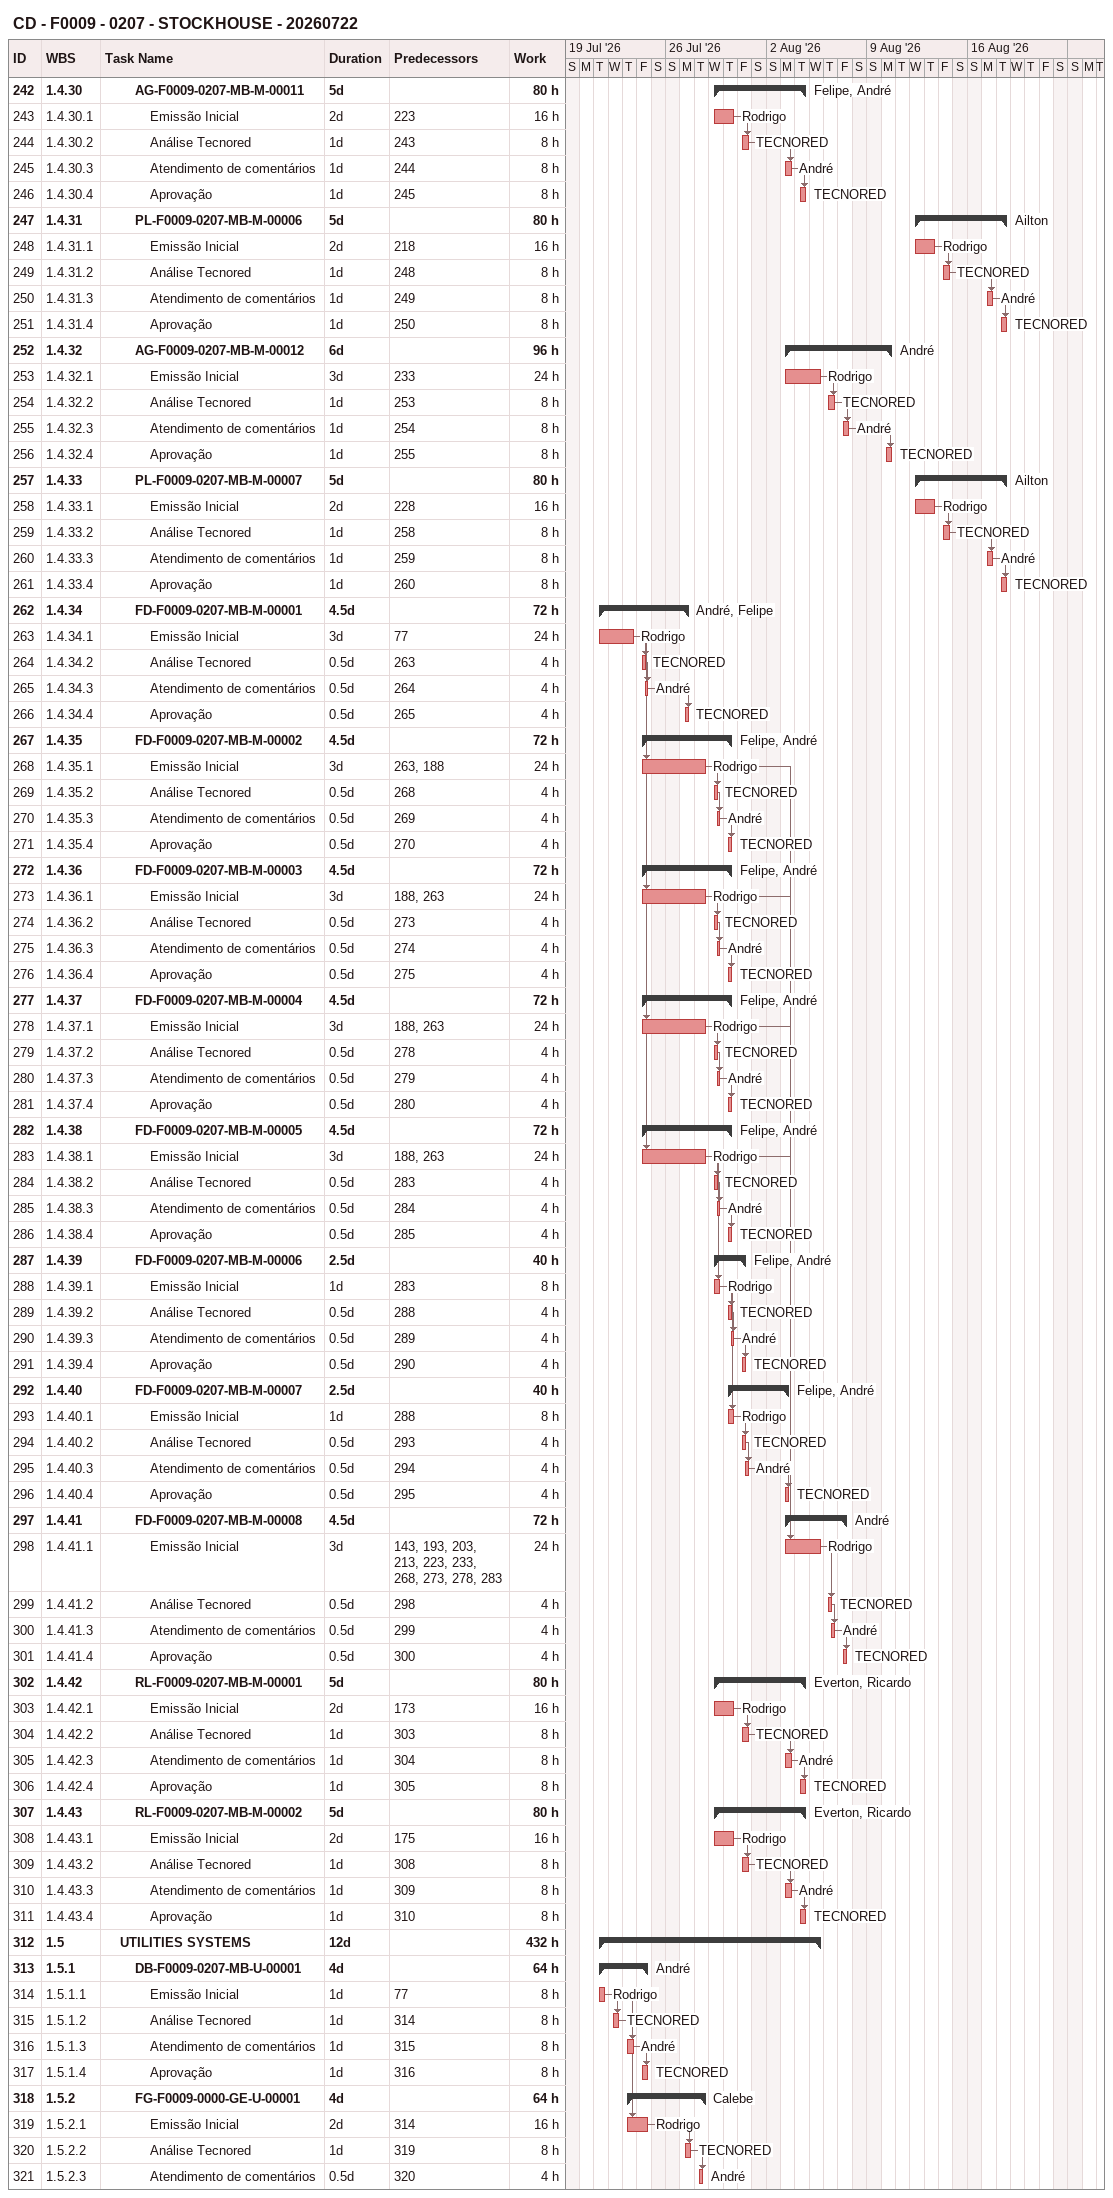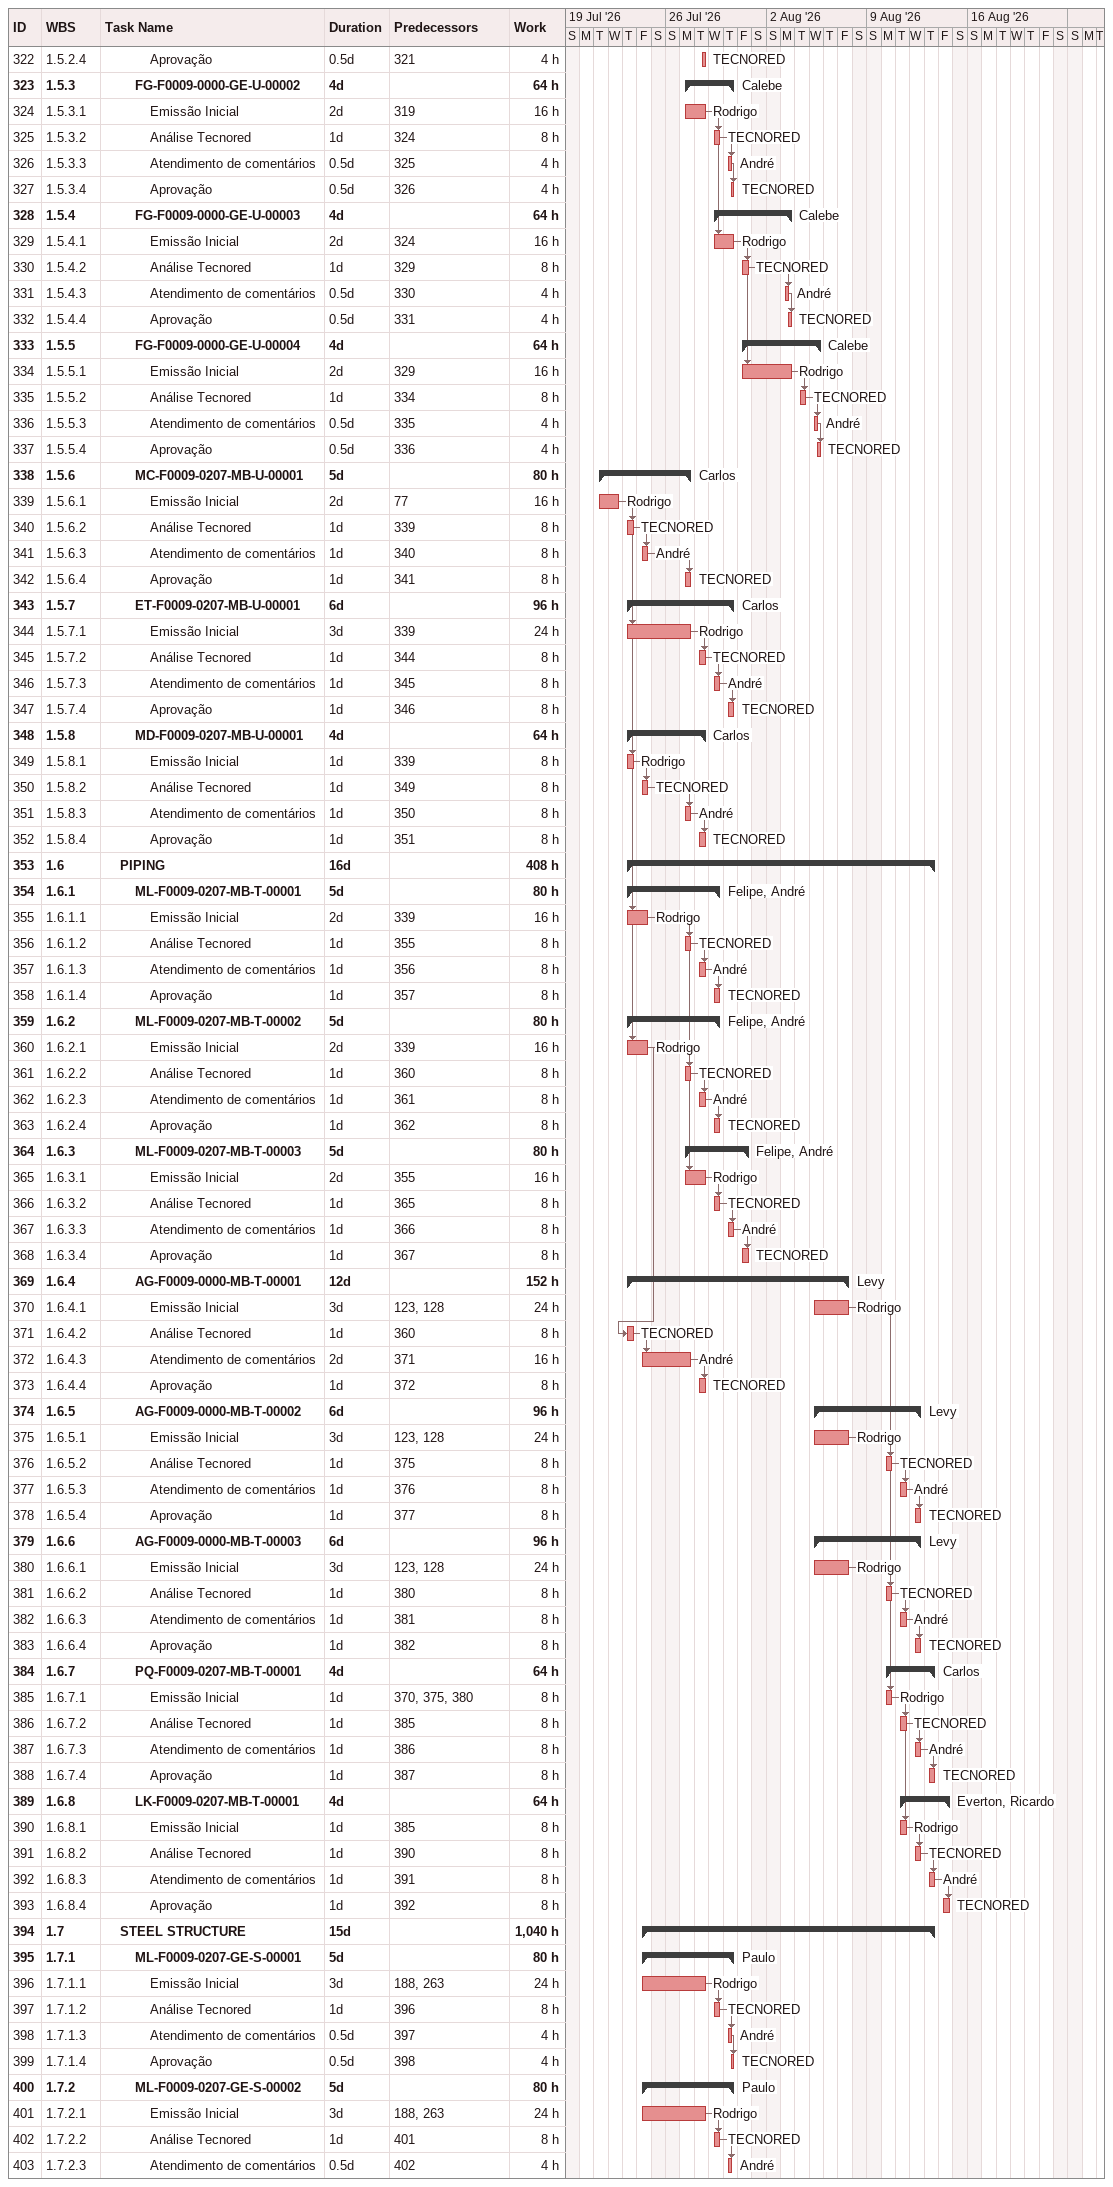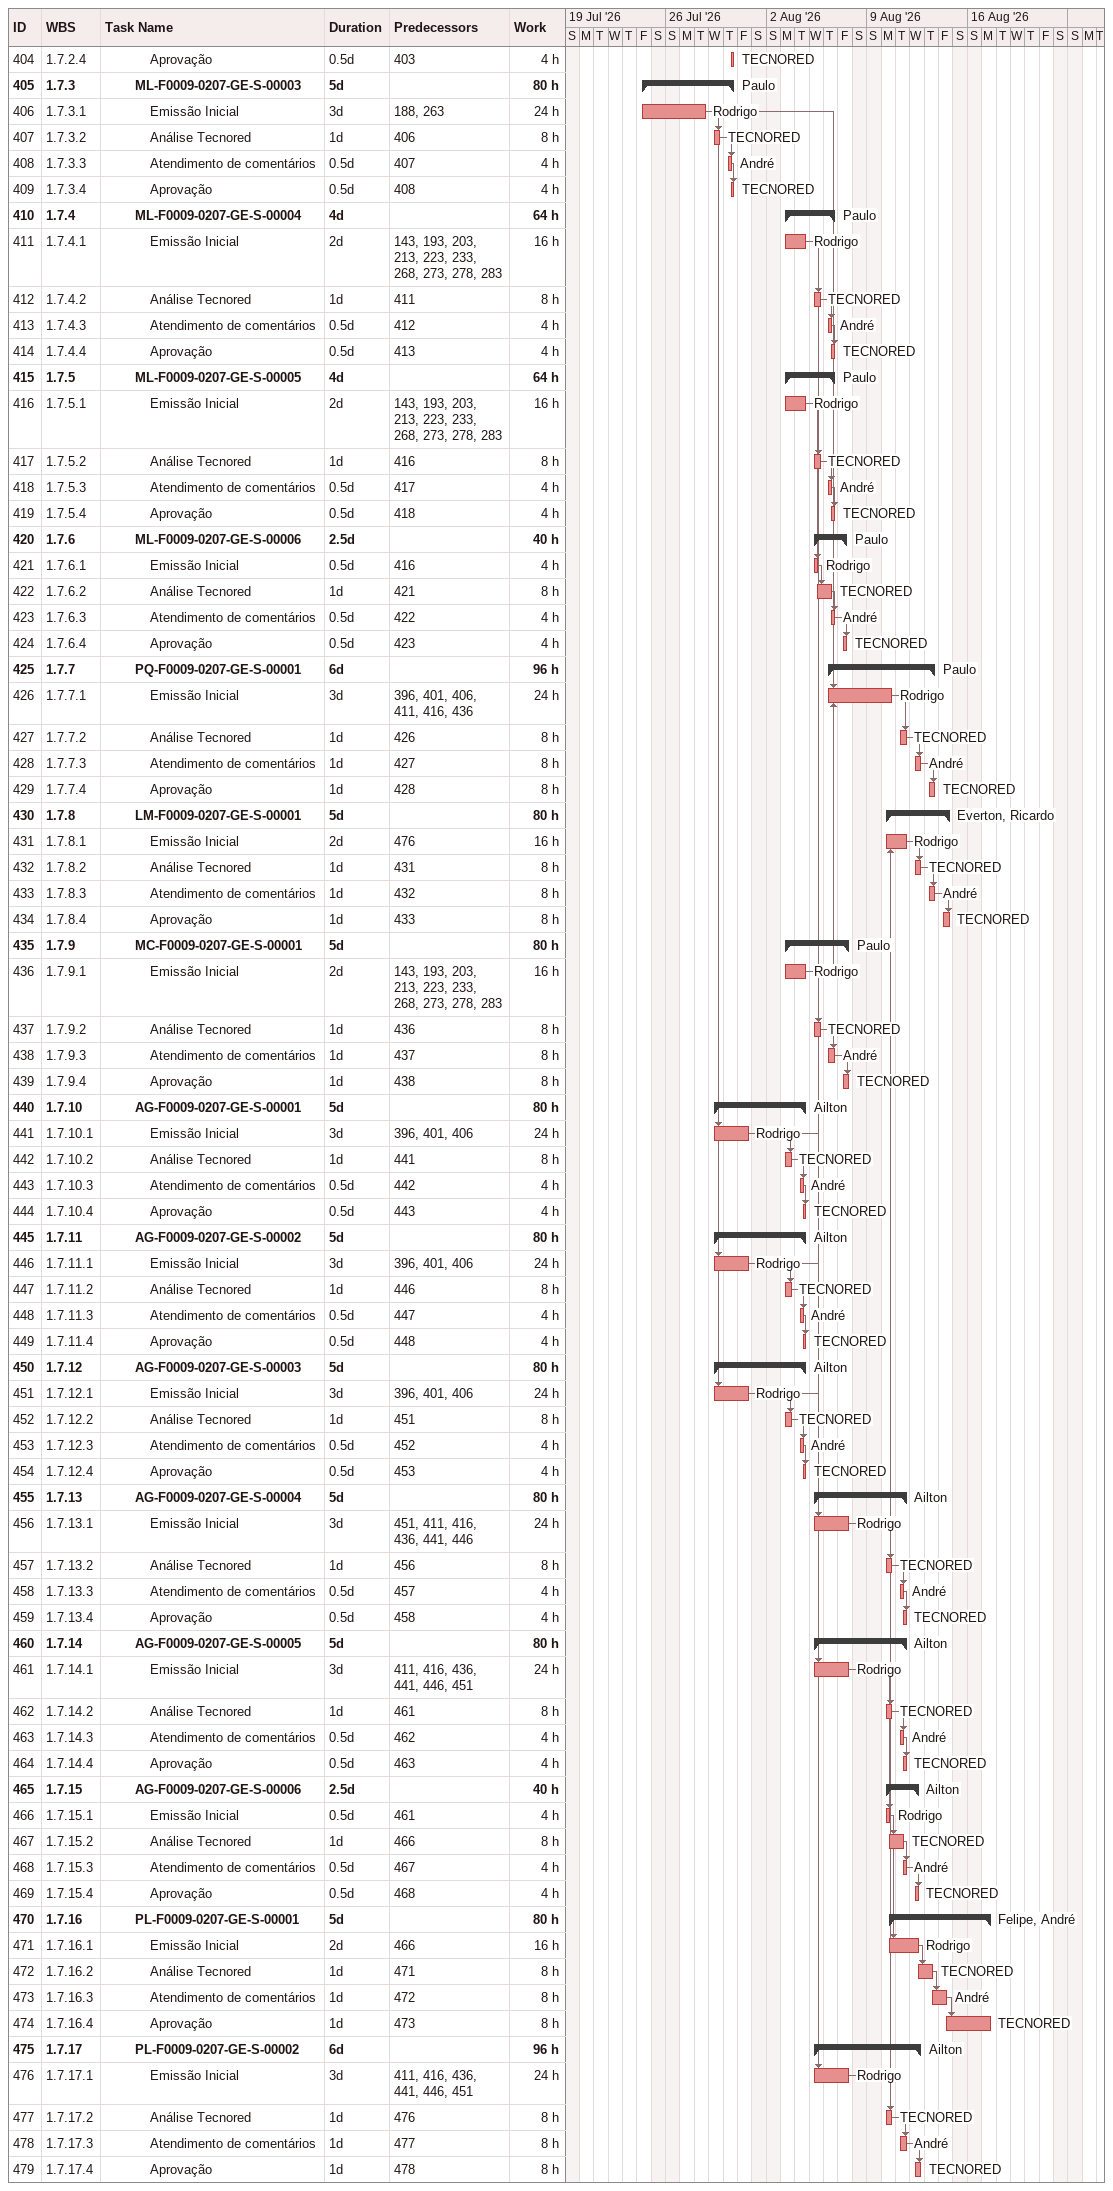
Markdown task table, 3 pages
CD - F0009 - 0207 - STOCKHOUSE - 20260722

| ID | WBS | Task | Duration | Start | Finish | Predecessors | Resources | Work (h) |
|---|---|---|---|---|---|---|---|---|
| 242 | 1.4.30 | **AG-F0009-0207-MB-M-00011** | 5d | 2026-07-29 | 2026-08-04 |  | Felipe, André | 80 |
| 243 | 1.4.30.1 | Emissão Inicial | 2d | 2026-07-29 | 2026-07-30 | 223 | Rodrigo | 16 |
| 244 | 1.4.30.2 | Análise Tecnored | 1d | 2026-07-31 | 2026-07-31 | 243 | TECNORED | 8 |
| 245 | 1.4.30.3 | Atendimento de comentários | 1d | 2026-08-03 | 2026-08-03 | 244 | André | 8 |
| 246 | 1.4.30.4 | Aprovação | 1d | 2026-08-04 | 2026-08-04 | 245 | TECNORED | 8 |
| 247 | 1.4.31 | **PL-F0009-0207-MB-M-00006** | 5d | 2026-08-12 | 2026-08-18 |  | Ailton | 80 |
| 248 | 1.4.31.1 | Emissão Inicial | 2d | 2026-08-12 | 2026-08-13 | 218 | Rodrigo | 16 |
| 249 | 1.4.31.2 | Análise Tecnored | 1d | 2026-08-14 | 2026-08-14 | 248 | TECNORED | 8 |
| 250 | 1.4.31.3 | Atendimento de comentários | 1d | 2026-08-17 | 2026-08-17 | 249 | André | 8 |
| 251 | 1.4.31.4 | Aprovação | 1d | 2026-08-18 | 2026-08-18 | 250 | TECNORED | 8 |
| 252 | 1.4.32 | **AG-F0009-0207-MB-M-00012** | 6d | 2026-08-03 | 2026-08-10 |  | André | 96 |
| 253 | 1.4.32.1 | Emissão Inicial | 3d | 2026-08-03 | 2026-08-05 | 233 | Rodrigo | 24 |
| 254 | 1.4.32.2 | Análise Tecnored | 1d | 2026-08-06 | 2026-08-06 | 253 | TECNORED | 8 |
| 255 | 1.4.32.3 | Atendimento de comentários | 1d | 2026-08-07 | 2026-08-07 | 254 | André | 8 |
| 256 | 1.4.32.4 | Aprovação | 1d | 2026-08-10 | 2026-08-10 | 255 | TECNORED | 8 |
| 257 | 1.4.33 | **PL-F0009-0207-MB-M-00007** | 5d | 2026-08-12 | 2026-08-18 |  | Ailton | 80 |
| 258 | 1.4.33.1 | Emissão Inicial | 2d | 2026-08-12 | 2026-08-13 | 228 | Rodrigo | 16 |
| 259 | 1.4.33.2 | Análise Tecnored | 1d | 2026-08-14 | 2026-08-14 | 258 | TECNORED | 8 |
| 260 | 1.4.33.3 | Atendimento de comentários | 1d | 2026-08-17 | 2026-08-17 | 259 | André | 8 |
| 261 | 1.4.33.4 | Aprovação | 1d | 2026-08-18 | 2026-08-18 | 260 | TECNORED | 8 |
| 262 | 1.4.34 | **FD-F0009-0207-MB-M-00001** | 4.5d | 2026-07-21 | 2026-07-27 |  | André, Felipe | 72 |
| 263 | 1.4.34.1 | Emissão Inicial | 3d | 2026-07-21 | 2026-07-23 | 77 | Rodrigo | 24 |
| 264 | 1.4.34.2 | Análise Tecnored | 0.5d | 2026-07-24 | 2026-07-24 | 263 | TECNORED | 4 |
| 265 | 1.4.34.3 | Atendimento de comentários | 0.5d | 2026-07-24 | 2026-07-24 | 264 | André | 4 |
| 266 | 1.4.34.4 | Aprovação | 0.5d | 2026-07-27 | 2026-07-27 | 265 | TECNORED | 4 |
| 267 | 1.4.35 | **FD-F0009-0207-MB-M-00002** | 4.5d | 2026-07-24 | 2026-07-30 |  | Felipe, André | 72 |
| 268 | 1.4.35.1 | Emissão Inicial | 3d | 2026-07-24 | 2026-07-28 | 263, 188 | Rodrigo | 24 |
| 269 | 1.4.35.2 | Análise Tecnored | 0.5d | 2026-07-29 | 2026-07-29 | 268 | TECNORED | 4 |
| 270 | 1.4.35.3 | Atendimento de comentários | 0.5d | 2026-07-29 | 2026-07-29 | 269 | André | 4 |
| 271 | 1.4.35.4 | Aprovação | 0.5d | 2026-07-30 | 2026-07-30 | 270 | TECNORED | 4 |
| 272 | 1.4.36 | **FD-F0009-0207-MB-M-00003** | 4.5d | 2026-07-24 | 2026-07-30 |  | Felipe, André | 72 |
| 273 | 1.4.36.1 | Emissão Inicial | 3d | 2026-07-24 | 2026-07-28 | 188, 263 | Rodrigo | 24 |
| 274 | 1.4.36.2 | Análise Tecnored | 0.5d | 2026-07-29 | 2026-07-29 | 273 | TECNORED | 4 |
| 275 | 1.4.36.3 | Atendimento de comentários | 0.5d | 2026-07-29 | 2026-07-29 | 274 | André | 4 |
| 276 | 1.4.36.4 | Aprovação | 0.5d | 2026-07-30 | 2026-07-30 | 275 | TECNORED | 4 |
| 277 | 1.4.37 | **FD-F0009-0207-MB-M-00004** | 4.5d | 2026-07-24 | 2026-07-30 |  | Felipe, André | 72 |
| 278 | 1.4.37.1 | Emissão Inicial | 3d | 2026-07-24 | 2026-07-28 | 188, 263 | Rodrigo | 24 |
| 279 | 1.4.37.2 | Análise Tecnored | 0.5d | 2026-07-29 | 2026-07-29 | 278 | TECNORED | 4 |
| 280 | 1.4.37.3 | Atendimento de comentários | 0.5d | 2026-07-29 | 2026-07-29 | 279 | André | 4 |
| 281 | 1.4.37.4 | Aprovação | 0.5d | 2026-07-30 | 2026-07-30 | 280 | TECNORED | 4 |
| 282 | 1.4.38 | **FD-F0009-0207-MB-M-00005** | 4.5d | 2026-07-24 | 2026-07-30 |  | Felipe, André | 72 |
| 283 | 1.4.38.1 | Emissão Inicial | 3d | 2026-07-24 | 2026-07-28 | 188, 263 | Rodrigo | 24 |
| 284 | 1.4.38.2 | Análise Tecnored | 0.5d | 2026-07-29 | 2026-07-29 | 283 | TECNORED | 4 |
| 285 | 1.4.38.3 | Atendimento de comentários | 0.5d | 2026-07-29 | 2026-07-29 | 284 | André | 4 |
| 286 | 1.4.38.4 | Aprovação | 0.5d | 2026-07-30 | 2026-07-30 | 285 | TECNORED | 4 |
| 287 | 1.4.39 | **FD-F0009-0207-MB-M-00006** | 2.5d | 2026-07-29 | 2026-07-31 |  | Felipe, André | 40 |
| 288 | 1.4.39.1 | Emissão Inicial | 1d | 2026-07-29 | 2026-07-29 | 283 | Rodrigo | 8 |
| 289 | 1.4.39.2 | Análise Tecnored | 0.5d | 2026-07-30 | 2026-07-30 | 288 | TECNORED | 4 |
| 290 | 1.4.39.3 | Atendimento de comentários | 0.5d | 2026-07-30 | 2026-07-30 | 289 | André | 4 |
| 291 | 1.4.39.4 | Aprovação | 0.5d | 2026-07-31 | 2026-07-31 | 290 | TECNORED | 4 |
| 292 | 1.4.40 | **FD-F0009-0207-MB-M-00007** | 2.5d | 2026-07-30 | 2026-08-03 |  | Felipe, André | 40 |
| 293 | 1.4.40.1 | Emissão Inicial | 1d | 2026-07-30 | 2026-07-30 | 288 | Rodrigo | 8 |
| 294 | 1.4.40.2 | Análise Tecnored | 0.5d | 2026-07-31 | 2026-07-31 | 293 | TECNORED | 4 |
| 295 | 1.4.40.3 | Atendimento de comentários | 0.5d | 2026-07-31 | 2026-07-31 | 294 | André | 4 |
| 296 | 1.4.40.4 | Aprovação | 0.5d | 2026-08-03 | 2026-08-03 | 295 | TECNORED | 4 |
| 297 | 1.4.41 | **FD-F0009-0207-MB-M-00008** | 4.5d | 2026-08-03 | 2026-08-07 |  | André | 72 |
| 298 | 1.4.41.1 | Emissão Inicial | 3d | 2026-08-03 | 2026-08-05 | 143, 193, 203, 213, 223, 233, 268, 273, 278, 283 | Rodrigo | 24 |
| 299 | 1.4.41.2 | Análise Tecnored | 0.5d | 2026-08-06 | 2026-08-06 | 298 | TECNORED | 4 |
| 300 | 1.4.41.3 | Atendimento de comentários | 0.5d | 2026-08-06 | 2026-08-06 | 299 | André | 4 |
| 301 | 1.4.41.4 | Aprovação | 0.5d | 2026-08-07 | 2026-08-07 | 300 | TECNORED | 4 |
| 302 | 1.4.42 | **RL-F0009-0207-MB-M-00001** | 5d | 2026-07-29 | 2026-08-04 |  | Everton, Ricardo | 80 |
| 303 | 1.4.42.1 | Emissão Inicial | 2d | 2026-07-29 | 2026-07-30 | 173 | Rodrigo | 16 |
| 304 | 1.4.42.2 | Análise Tecnored | 1d | 2026-07-31 | 2026-07-31 | 303 | TECNORED | 8 |
| 305 | 1.4.42.3 | Atendimento de comentários | 1d | 2026-08-03 | 2026-08-03 | 304 | André | 8 |
| 306 | 1.4.42.4 | Aprovação | 1d | 2026-08-04 | 2026-08-04 | 305 | TECNORED | 8 |
| 307 | 1.4.43 | **RL-F0009-0207-MB-M-00002** | 5d | 2026-07-29 | 2026-08-04 |  | Everton, Ricardo | 80 |
| 308 | 1.4.43.1 | Emissão Inicial | 2d | 2026-07-29 | 2026-07-30 | 175 | Rodrigo | 16 |
| 309 | 1.4.43.2 | Análise Tecnored | 1d | 2026-07-31 | 2026-07-31 | 308 | TECNORED | 8 |
| 310 | 1.4.43.3 | Atendimento de comentários | 1d | 2026-08-03 | 2026-08-03 | 309 | André | 8 |
| 311 | 1.4.43.4 | Aprovação | 1d | 2026-08-04 | 2026-08-04 | 310 | TECNORED | 8 |
| 312 | 1.5 | **UTILITIES SYSTEMS** | 12d | 2026-07-21 | 2026-08-05 |  |  | 432 |
| 313 | 1.5.1 | **DB-F0009-0207-MB-U-00001** | 4d | 2026-07-21 | 2026-07-24 |  | André | 64 |
| 314 | 1.5.1.1 | Emissão Inicial | 1d | 2026-07-21 | 2026-07-21 | 77 | Rodrigo | 8 |
| 315 | 1.5.1.2 | Análise Tecnored | 1d | 2026-07-22 | 2026-07-22 | 314 | TECNORED | 8 |
| 316 | 1.5.1.3 | Atendimento de comentários | 1d | 2026-07-23 | 2026-07-23 | 315 | André | 8 |
| 317 | 1.5.1.4 | Aprovação | 1d | 2026-07-24 | 2026-07-24 | 316 | TECNORED | 8 |
| 318 | 1.5.2 | **FG-F0009-0000-GE-U-00001** | 4d | 2026-07-23 | 2026-07-28 |  | Calebe | 64 |
| 319 | 1.5.2.1 | Emissão Inicial | 2d | 2026-07-23 | 2026-07-24 | 314 | Rodrigo | 16 |
| 320 | 1.5.2.2 | Análise Tecnored | 1d | 2026-07-27 | 2026-07-27 | 319 | TECNORED | 8 |
| 321 | 1.5.2.3 | Atendimento de comentários | 0.5d | 2026-07-28 | 2026-07-28 | 320 | André | 4 |
| 322 | 1.5.2.4 | Aprovação | 0.5d | 2026-07-28 | 2026-07-28 | 321 | TECNORED | 4 |
| 323 | 1.5.3 | **FG-F0009-0000-GE-U-00002** | 4d | 2026-07-27 | 2026-07-30 |  | Calebe | 64 |
| 324 | 1.5.3.1 | Emissão Inicial | 2d | 2026-07-27 | 2026-07-28 | 319 | Rodrigo | 16 |
| 325 | 1.5.3.2 | Análise Tecnored | 1d | 2026-07-29 | 2026-07-29 | 324 | TECNORED | 8 |
| 326 | 1.5.3.3 | Atendimento de comentários | 0.5d | 2026-07-30 | 2026-07-30 | 325 | André | 4 |
| 327 | 1.5.3.4 | Aprovação | 0.5d | 2026-07-30 | 2026-07-30 | 326 | TECNORED | 4 |
| 328 | 1.5.4 | **FG-F0009-0000-GE-U-00003** | 4d | 2026-07-29 | 2026-08-03 |  | Calebe | 64 |
| 329 | 1.5.4.1 | Emissão Inicial | 2d | 2026-07-29 | 2026-07-30 | 324 | Rodrigo | 16 |
| 330 | 1.5.4.2 | Análise Tecnored | 1d | 2026-07-31 | 2026-07-31 | 329 | TECNORED | 8 |
| 331 | 1.5.4.3 | Atendimento de comentários | 0.5d | 2026-08-03 | 2026-08-03 | 330 | André | 4 |
| 332 | 1.5.4.4 | Aprovação | 0.5d | 2026-08-03 | 2026-08-03 | 331 | TECNORED | 4 |
| 333 | 1.5.5 | **FG-F0009-0000-GE-U-00004** | 4d | 2026-07-31 | 2026-08-05 |  | Calebe | 64 |
| 334 | 1.5.5.1 | Emissão Inicial | 2d | 2026-07-31 | 2026-08-03 | 329 | Rodrigo | 16 |
| 335 | 1.5.5.2 | Análise Tecnored | 1d | 2026-08-04 | 2026-08-04 | 334 | TECNORED | 8 |
| 336 | 1.5.5.3 | Atendimento de comentários | 0.5d | 2026-08-05 | 2026-08-05 | 335 | André | 4 |
| 337 | 1.5.5.4 | Aprovação | 0.5d | 2026-08-05 | 2026-08-05 | 336 | TECNORED | 4 |
| 338 | 1.5.6 | **MC-F0009-0207-MB-U-00001** | 5d | 2026-07-21 | 2026-07-27 |  | Carlos | 80 |
| 339 | 1.5.6.1 | Emissão Inicial | 2d | 2026-07-21 | 2026-07-22 | 77 | Rodrigo | 16 |
| 340 | 1.5.6.2 | Análise Tecnored | 1d | 2026-07-23 | 2026-07-23 | 339 | TECNORED | 8 |
| 341 | 1.5.6.3 | Atendimento de comentários | 1d | 2026-07-24 | 2026-07-24 | 340 | André | 8 |
| 342 | 1.5.6.4 | Aprovação | 1d | 2026-07-27 | 2026-07-27 | 341 | TECNORED | 8 |
| 343 | 1.5.7 | **ET-F0009-0207-MB-U-00001** | 6d | 2026-07-23 | 2026-07-30 |  | Carlos | 96 |
| 344 | 1.5.7.1 | Emissão Inicial | 3d | 2026-07-23 | 2026-07-27 | 339 | Rodrigo | 24 |
| 345 | 1.5.7.2 | Análise Tecnored | 1d | 2026-07-28 | 2026-07-28 | 344 | TECNORED | 8 |
| 346 | 1.5.7.3 | Atendimento de comentários | 1d | 2026-07-29 | 2026-07-29 | 345 | André | 8 |
| 347 | 1.5.7.4 | Aprovação | 1d | 2026-07-30 | 2026-07-30 | 346 | TECNORED | 8 |
| 348 | 1.5.8 | **MD-F0009-0207-MB-U-00001** | 4d | 2026-07-23 | 2026-07-28 |  | Carlos | 64 |
| 349 | 1.5.8.1 | Emissão Inicial | 1d | 2026-07-23 | 2026-07-23 | 339 | Rodrigo | 8 |
| 350 | 1.5.8.2 | Análise Tecnored | 1d | 2026-07-24 | 2026-07-24 | 349 | TECNORED | 8 |
| 351 | 1.5.8.3 | Atendimento de comentários | 1d | 2026-07-27 | 2026-07-27 | 350 | André | 8 |
| 352 | 1.5.8.4 | Aprovação | 1d | 2026-07-28 | 2026-07-28 | 351 | TECNORED | 8 |
| 353 | 1.6 | **PIPING** | 16d | 2026-07-23 | 2026-08-13 |  |  | 408 |
| 354 | 1.6.1 | **ML-F0009-0207-MB-T-00001** | 5d | 2026-07-23 | 2026-07-29 |  | Felipe, André | 80 |
| 355 | 1.6.1.1 | Emissão Inicial | 2d | 2026-07-23 | 2026-07-24 | 339 | Rodrigo | 16 |
| 356 | 1.6.1.2 | Análise Tecnored | 1d | 2026-07-27 | 2026-07-27 | 355 | TECNORED | 8 |
| 357 | 1.6.1.3 | Atendimento de comentários | 1d | 2026-07-28 | 2026-07-28 | 356 | André | 8 |
| 358 | 1.6.1.4 | Aprovação | 1d | 2026-07-29 | 2026-07-29 | 357 | TECNORED | 8 |
| 359 | 1.6.2 | **ML-F0009-0207-MB-T-00002** | 5d | 2026-07-23 | 2026-07-29 |  | Felipe, André | 80 |
| 360 | 1.6.2.1 | Emissão Inicial | 2d | 2026-07-23 | 2026-07-24 | 339 | Rodrigo | 16 |
| 361 | 1.6.2.2 | Análise Tecnored | 1d | 2026-07-27 | 2026-07-27 | 360 | TECNORED | 8 |
| 362 | 1.6.2.3 | Atendimento de comentários | 1d | 2026-07-28 | 2026-07-28 | 361 | André | 8 |
| 363 | 1.6.2.4 | Aprovação | 1d | 2026-07-29 | 2026-07-29 | 362 | TECNORED | 8 |
| 364 | 1.6.3 | **ML-F0009-0207-MB-T-00003** | 5d | 2026-07-27 | 2026-07-31 |  | Felipe, André | 80 |
| 365 | 1.6.3.1 | Emissão Inicial | 2d | 2026-07-27 | 2026-07-28 | 355 | Rodrigo | 16 |
| 366 | 1.6.3.2 | Análise Tecnored | 1d | 2026-07-29 | 2026-07-29 | 365 | TECNORED | 8 |
| 367 | 1.6.3.3 | Atendimento de comentários | 1d | 2026-07-30 | 2026-07-30 | 366 | André | 8 |
| 368 | 1.6.3.4 | Aprovação | 1d | 2026-07-31 | 2026-07-31 | 367 | TECNORED | 8 |
| 369 | 1.6.4 | **AG-F0009-0000-MB-T-00001** | 12d | 2026-07-23 | 2026-08-07 |  | Levy | 152 |
| 370 | 1.6.4.1 | Emissão Inicial | 3d | 2026-08-05 | 2026-08-07 | 123, 128 | Rodrigo | 24 |
| 371 | 1.6.4.2 | Análise Tecnored | 1d | 2026-07-23 | 2026-07-23 | 360 | TECNORED | 8 |
| 372 | 1.6.4.3 | Atendimento de comentários | 2d | 2026-07-24 | 2026-07-27 | 371 | André | 16 |
| 373 | 1.6.4.4 | Aprovação | 1d | 2026-07-28 | 2026-07-28 | 372 | TECNORED | 8 |
| 374 | 1.6.5 | **AG-F0009-0000-MB-T-00002** | 6d | 2026-08-05 | 2026-08-12 |  | Levy | 96 |
| 375 | 1.6.5.1 | Emissão Inicial | 3d | 2026-08-05 | 2026-08-07 | 123, 128 | Rodrigo | 24 |
| 376 | 1.6.5.2 | Análise Tecnored | 1d | 2026-08-10 | 2026-08-10 | 375 | TECNORED | 8 |
| 377 | 1.6.5.3 | Atendimento de comentários | 1d | 2026-08-11 | 2026-08-11 | 376 | André | 8 |
| 378 | 1.6.5.4 | Aprovação | 1d | 2026-08-12 | 2026-08-12 | 377 | TECNORED | 8 |
| 379 | 1.6.6 | **AG-F0009-0000-MB-T-00003** | 6d | 2026-08-05 | 2026-08-12 |  | Levy | 96 |
| 380 | 1.6.6.1 | Emissão Inicial | 3d | 2026-08-05 | 2026-08-07 | 123, 128 | Rodrigo | 24 |
| 381 | 1.6.6.2 | Análise Tecnored | 1d | 2026-08-10 | 2026-08-10 | 380 | TECNORED | 8 |
| 382 | 1.6.6.3 | Atendimento de comentários | 1d | 2026-08-11 | 2026-08-11 | 381 | André | 8 |
| 383 | 1.6.6.4 | Aprovação | 1d | 2026-08-12 | 2026-08-12 | 382 | TECNORED | 8 |
| 384 | 1.6.7 | **PQ-F0009-0207-MB-T-00001** | 4d | 2026-08-10 | 2026-08-13 |  | Carlos | 64 |
| 385 | 1.6.7.1 | Emissão Inicial | 1d | 2026-08-10 | 2026-08-10 | 370, 375, 380 | Rodrigo | 8 |
| 386 | 1.6.7.2 | Análise Tecnored | 1d | 2026-08-11 | 2026-08-11 | 385 | TECNORED | 8 |
| 387 | 1.6.7.3 | Atendimento de comentários | 1d | 2026-08-12 | 2026-08-12 | 386 | André | 8 |
| 388 | 1.6.7.4 | Aprovação | 1d | 2026-08-13 | 2026-08-13 | 387 | TECNORED | 8 |
| 389 | 1.6.8 | **LK-F0009-0207-MB-T-00001** | 4d | 2026-08-11 | 2026-08-14 |  | Everton, Ricardo | 64 |
| 390 | 1.6.8.1 | Emissão Inicial | 1d | 2026-08-11 | 2026-08-11 | 385 | Rodrigo | 8 |
| 391 | 1.6.8.2 | Análise Tecnored | 1d | 2026-08-12 | 2026-08-12 | 390 | TECNORED | 8 |
| 392 | 1.6.8.3 | Atendimento de comentários | 1d | 2026-08-13 | 2026-08-13 | 391 | André | 8 |
| 393 | 1.6.8.4 | Aprovação | 1d | 2026-08-14 | 2026-08-14 | 392 | TECNORED | 8 |
| 394 | 1.7 | **STEEL STRUCTURE** | 15d | 2026-07-24 | 2026-08-13 |  |  | 1040 |
| 395 | 1.7.1 | **ML-F0009-0207-GE-S-00001** | 5d | 2026-07-24 | 2026-07-30 |  | Paulo | 80 |
| 396 | 1.7.1.1 | Emissão Inicial | 3d | 2026-07-24 | 2026-07-28 | 188, 263 | Rodrigo | 24 |
| 397 | 1.7.1.2 | Análise Tecnored | 1d | 2026-07-29 | 2026-07-29 | 396 | TECNORED | 8 |
| 398 | 1.7.1.3 | Atendimento de comentários | 0.5d | 2026-07-30 | 2026-07-30 | 397 | André | 4 |
| 399 | 1.7.1.4 | Aprovação | 0.5d | 2026-07-30 | 2026-07-30 | 398 | TECNORED | 4 |
| 400 | 1.7.2 | **ML-F0009-0207-GE-S-00002** | 5d | 2026-07-24 | 2026-07-30 |  | Paulo | 80 |
| 401 | 1.7.2.1 | Emissão Inicial | 3d | 2026-07-24 | 2026-07-28 | 188, 263 | Rodrigo | 24 |
| 402 | 1.7.2.2 | Análise Tecnored | 1d | 2026-07-29 | 2026-07-29 | 401 | TECNORED | 8 |
| 403 | 1.7.2.3 | Atendimento de comentários | 0.5d | 2026-07-30 | 2026-07-30 | 402 | André | 4 |
| 404 | 1.7.2.4 | Aprovação | 0.5d | 2026-07-30 | 2026-07-30 | 403 | TECNORED | 4 |
| 405 | 1.7.3 | **ML-F0009-0207-GE-S-00003** | 5d | 2026-07-24 | 2026-07-30 |  | Paulo | 80 |
| 406 | 1.7.3.1 | Emissão Inicial | 3d | 2026-07-24 | 2026-07-28 | 188, 263 | Rodrigo | 24 |
| 407 | 1.7.3.2 | Análise Tecnored | 1d | 2026-07-29 | 2026-07-29 | 406 | TECNORED | 8 |
| 408 | 1.7.3.3 | Atendimento de comentários | 0.5d | 2026-07-30 | 2026-07-30 | 407 | André | 4 |
| 409 | 1.7.3.4 | Aprovação | 0.5d | 2026-07-30 | 2026-07-30 | 408 | TECNORED | 4 |
| 410 | 1.7.4 | **ML-F0009-0207-GE-S-00004** | 4d | 2026-08-03 | 2026-08-06 |  | Paulo | 64 |
| 411 | 1.7.4.1 | Emissão Inicial | 2d | 2026-08-03 | 2026-08-04 | 143, 193, 203, 213, 223, 233, 268, 273, 278, 283 | Rodrigo | 16 |
| 412 | 1.7.4.2 | Análise Tecnored | 1d | 2026-08-05 | 2026-08-05 | 411 | TECNORED | 8 |
| 413 | 1.7.4.3 | Atendimento de comentários | 0.5d | 2026-08-06 | 2026-08-06 | 412 | André | 4 |
| 414 | 1.7.4.4 | Aprovação | 0.5d | 2026-08-06 | 2026-08-06 | 413 | TECNORED | 4 |
| 415 | 1.7.5 | **ML-F0009-0207-GE-S-00005** | 4d | 2026-08-03 | 2026-08-06 |  | Paulo | 64 |
| 416 | 1.7.5.1 | Emissão Inicial | 2d | 2026-08-03 | 2026-08-04 | 143, 193, 203, 213, 223, 233, 268, 273, 278, 283 | Rodrigo | 16 |
| 417 | 1.7.5.2 | Análise Tecnored | 1d | 2026-08-05 | 2026-08-05 | 416 | TECNORED | 8 |
| 418 | 1.7.5.3 | Atendimento de comentários | 0.5d | 2026-08-06 | 2026-08-06 | 417 | André | 4 |
| 419 | 1.7.5.4 | Aprovação | 0.5d | 2026-08-06 | 2026-08-06 | 418 | TECNORED | 4 |
| 420 | 1.7.6 | **ML-F0009-0207-GE-S-00006** | 2.5d | 2026-08-05 | 2026-08-07 |  | Paulo | 40 |
| 421 | 1.7.6.1 | Emissão Inicial | 0.5d | 2026-08-05 | 2026-08-05 | 416 | Rodrigo | 4 |
| 422 | 1.7.6.2 | Análise Tecnored | 1d | 2026-08-05 | 2026-08-06 | 421 | TECNORED | 8 |
| 423 | 1.7.6.3 | Atendimento de comentários | 0.5d | 2026-08-06 | 2026-08-06 | 422 | André | 4 |
| 424 | 1.7.6.4 | Aprovação | 0.5d | 2026-08-07 | 2026-08-07 | 423 | TECNORED | 4 |
| 425 | 1.7.7 | **PQ-F0009-0207-GE-S-00001** | 6d | 2026-08-06 | 2026-08-13 |  | Paulo | 96 |
| 426 | 1.7.7.1 | Emissão Inicial | 3d | 2026-08-06 | 2026-08-10 | 396, 401, 406, 411, 416, 436 | Rodrigo | 24 |
| 427 | 1.7.7.2 | Análise Tecnored | 1d | 2026-08-11 | 2026-08-11 | 426 | TECNORED | 8 |
| 428 | 1.7.7.3 | Atendimento de comentários | 1d | 2026-08-12 | 2026-08-12 | 427 | André | 8 |
| 429 | 1.7.7.4 | Aprovação | 1d | 2026-08-13 | 2026-08-13 | 428 | TECNORED | 8 |
| 430 | 1.7.8 | **LM-F0009-0207-GE-S-00001** | 5d | 2026-08-10 | 2026-08-14 |  | Everton, Ricardo | 80 |
| 431 | 1.7.8.1 | Emissão Inicial | 2d | 2026-08-10 | 2026-08-11 | 476 | Rodrigo | 16 |
| 432 | 1.7.8.2 | Análise Tecnored | 1d | 2026-08-12 | 2026-08-12 | 431 | TECNORED | 8 |
| 433 | 1.7.8.3 | Atendimento de comentários | 1d | 2026-08-13 | 2026-08-13 | 432 | André | 8 |
| 434 | 1.7.8.4 | Aprovação | 1d | 2026-08-14 | 2026-08-14 | 433 | TECNORED | 8 |
| 435 | 1.7.9 | **MC-F0009-0207-GE-S-00001** | 5d | 2026-08-03 | 2026-08-07 |  | Paulo | 80 |
| 436 | 1.7.9.1 | Emissão Inicial | 2d | 2026-08-03 | 2026-08-04 | 143, 193, 203, 213, 223, 233, 268, 273, 278, 283 | Rodrigo | 16 |
| 437 | 1.7.9.2 | Análise Tecnored | 1d | 2026-08-05 | 2026-08-05 | 436 | TECNORED | 8 |
| 438 | 1.7.9.3 | Atendimento de comentários | 1d | 2026-08-06 | 2026-08-06 | 437 | André | 8 |
| 439 | 1.7.9.4 | Aprovação | 1d | 2026-08-07 | 2026-08-07 | 438 | TECNORED | 8 |
| 440 | 1.7.10 | **AG-F0009-0207-GE-S-00001** | 5d | 2026-07-29 | 2026-08-04 |  | Ailton | 80 |
| 441 | 1.7.10.1 | Emissão Inicial | 3d | 2026-07-29 | 2026-07-31 | 396, 401, 406 | Rodrigo | 24 |
| 442 | 1.7.10.2 | Análise Tecnored | 1d | 2026-08-03 | 2026-08-03 | 441 | TECNORED | 8 |
| 443 | 1.7.10.3 | Atendimento de comentários | 0.5d | 2026-08-04 | 2026-08-04 | 442 | André | 4 |
| 444 | 1.7.10.4 | Aprovação | 0.5d | 2026-08-04 | 2026-08-04 | 443 | TECNORED | 4 |
| 445 | 1.7.11 | **AG-F0009-0207-GE-S-00002** | 5d | 2026-07-29 | 2026-08-04 |  | Ailton | 80 |
| 446 | 1.7.11.1 | Emissão Inicial | 3d | 2026-07-29 | 2026-07-31 | 396, 401, 406 | Rodrigo | 24 |
| 447 | 1.7.11.2 | Análise Tecnored | 1d | 2026-08-03 | 2026-08-03 | 446 | TECNORED | 8 |
| 448 | 1.7.11.3 | Atendimento de comentários | 0.5d | 2026-08-04 | 2026-08-04 | 447 | André | 4 |
| 449 | 1.7.11.4 | Aprovação | 0.5d | 2026-08-04 | 2026-08-04 | 448 | TECNORED | 4 |
| 450 | 1.7.12 | **AG-F0009-0207-GE-S-00003** | 5d | 2026-07-29 | 2026-08-04 |  | Ailton | 80 |
| 451 | 1.7.12.1 | Emissão Inicial | 3d | 2026-07-29 | 2026-07-31 | 396, 401, 406 | Rodrigo | 24 |
| 452 | 1.7.12.2 | Análise Tecnored | 1d | 2026-08-03 | 2026-08-03 | 451 | TECNORED | 8 |
| 453 | 1.7.12.3 | Atendimento de comentários | 0.5d | 2026-08-04 | 2026-08-04 | 452 | André | 4 |
| 454 | 1.7.12.4 | Aprovação | 0.5d | 2026-08-04 | 2026-08-04 | 453 | TECNORED | 4 |
| 455 | 1.7.13 | **AG-F0009-0207-GE-S-00004** | 5d | 2026-08-05 | 2026-08-11 |  | Ailton | 80 |
| 456 | 1.7.13.1 | Emissão Inicial | 3d | 2026-08-05 | 2026-08-07 | 451, 411, 416, 436, 441, 446 | Rodrigo | 24 |
| 457 | 1.7.13.2 | Análise Tecnored | 1d | 2026-08-10 | 2026-08-10 | 456 | TECNORED | 8 |
| 458 | 1.7.13.3 | Atendimento de comentários | 0.5d | 2026-08-11 | 2026-08-11 | 457 | André | 4 |
| 459 | 1.7.13.4 | Aprovação | 0.5d | 2026-08-11 | 2026-08-11 | 458 | TECNORED | 4 |
| 460 | 1.7.14 | **AG-F0009-0207-GE-S-00005** | 5d | 2026-08-05 | 2026-08-11 |  | Ailton | 80 |
| 461 | 1.7.14.1 | Emissão Inicial | 3d | 2026-08-05 | 2026-08-07 | 411, 416, 436, 441, 446, 451 | Rodrigo | 24 |
| 462 | 1.7.14.2 | Análise Tecnored | 1d | 2026-08-10 | 2026-08-10 | 461 | TECNORED | 8 |
| 463 | 1.7.14.3 | Atendimento de comentários | 0.5d | 2026-08-11 | 2026-08-11 | 462 | André | 4 |
| 464 | 1.7.14.4 | Aprovação | 0.5d | 2026-08-11 | 2026-08-11 | 463 | TECNORED | 4 |
| 465 | 1.7.15 | **AG-F0009-0207-GE-S-00006** | 2.5d | 2026-08-10 | 2026-08-12 |  | Ailton | 40 |
| 466 | 1.7.15.1 | Emissão Inicial | 0.5d | 2026-08-10 | 2026-08-10 | 461 | Rodrigo | 4 |
| 467 | 1.7.15.2 | Análise Tecnored | 1d | 2026-08-10 | 2026-08-11 | 466 | TECNORED | 8 |
| 468 | 1.7.15.3 | Atendimento de comentários | 0.5d | 2026-08-11 | 2026-08-11 | 467 | André | 4 |
| 469 | 1.7.15.4 | Aprovação | 0.5d | 2026-08-12 | 2026-08-12 | 468 | TECNORED | 4 |
| 470 | 1.7.16 | **PL-F0009-0207-GE-S-00001** | 5d | 2026-08-10 | 2026-08-17 |  | Felipe, André | 80 |
| 471 | 1.7.16.1 | Emissão Inicial | 2d | 2026-08-10 | 2026-08-12 | 466 | Rodrigo | 16 |
| 472 | 1.7.16.2 | Análise Tecnored | 1d | 2026-08-12 | 2026-08-13 | 471 | TECNORED | 8 |
| 473 | 1.7.16.3 | Atendimento de comentários | 1d | 2026-08-13 | 2026-08-14 | 472 | André | 8 |
| 474 | 1.7.16.4 | Aprovação | 1d | 2026-08-14 | 2026-08-17 | 473 | TECNORED | 8 |
| 475 | 1.7.17 | **PL-F0009-0207-GE-S-00002** | 6d | 2026-08-05 | 2026-08-12 |  | Ailton | 96 |
| 476 | 1.7.17.1 | Emissão Inicial | 3d | 2026-08-05 | 2026-08-07 | 411, 416, 436, 441, 446, 451 | Rodrigo | 24 |
| 477 | 1.7.17.2 | Análise Tecnored | 1d | 2026-08-10 | 2026-08-10 | 476 | TECNORED | 8 |
| 478 | 1.7.17.3 | Atendimento de comentários | 1d | 2026-08-11 | 2026-08-11 | 477 | André | 8 |
| 479 | 1.7.17.4 | Aprovação | 1d | 2026-08-12 | 2026-08-12 | 478 | TECNORED | 8 |
